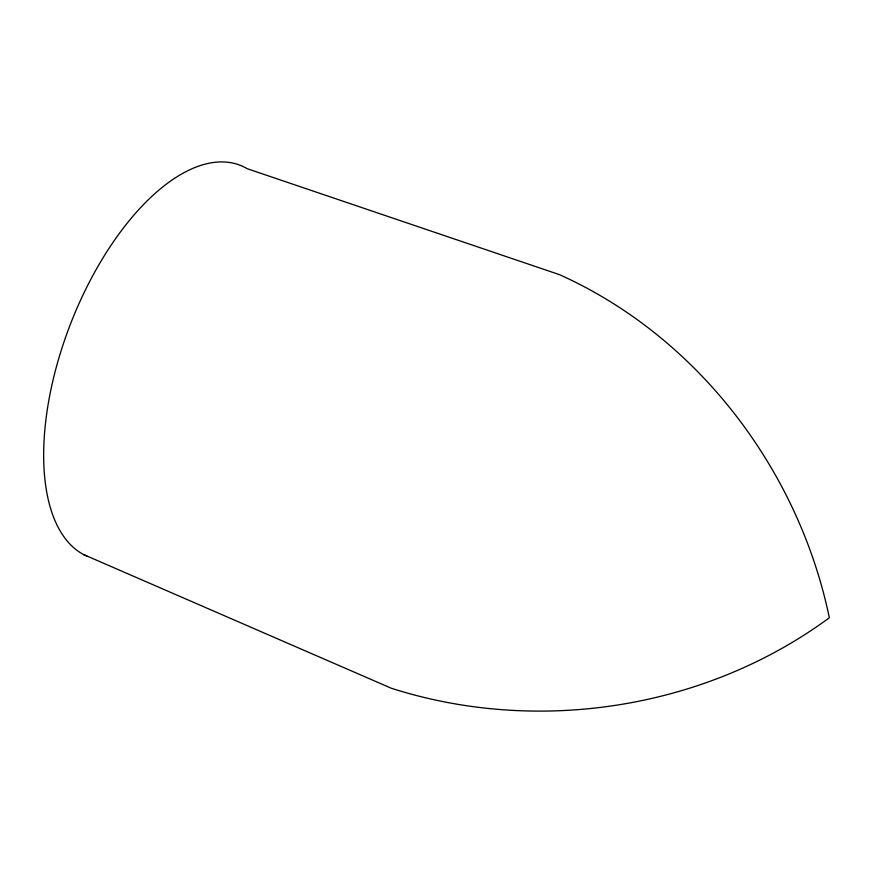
<?xml version="1.0" encoding="UTF-8"?>
<svg xmlns="http://www.w3.org/2000/svg" width="873" height="873" viewBox="0 0 873 873"><rect width="100%" height="100%" fill="white"/><g stroke="black" fill="none" stroke-linecap="round" stroke-linejoin="round"><path stroke-width="1.31" d="M83.557 554.551L391.366 688.262C537.812 735.077 705.286 709.127 829.35 617.746C798.599 470.034 697.964 336.902 559.484 274.646L247.255 168.718A209.946 101.115 -68.9 0 0 73.976 315.295A209.946 101.115 -68.9 0 0 87.169 556.287"/></g></svg>
